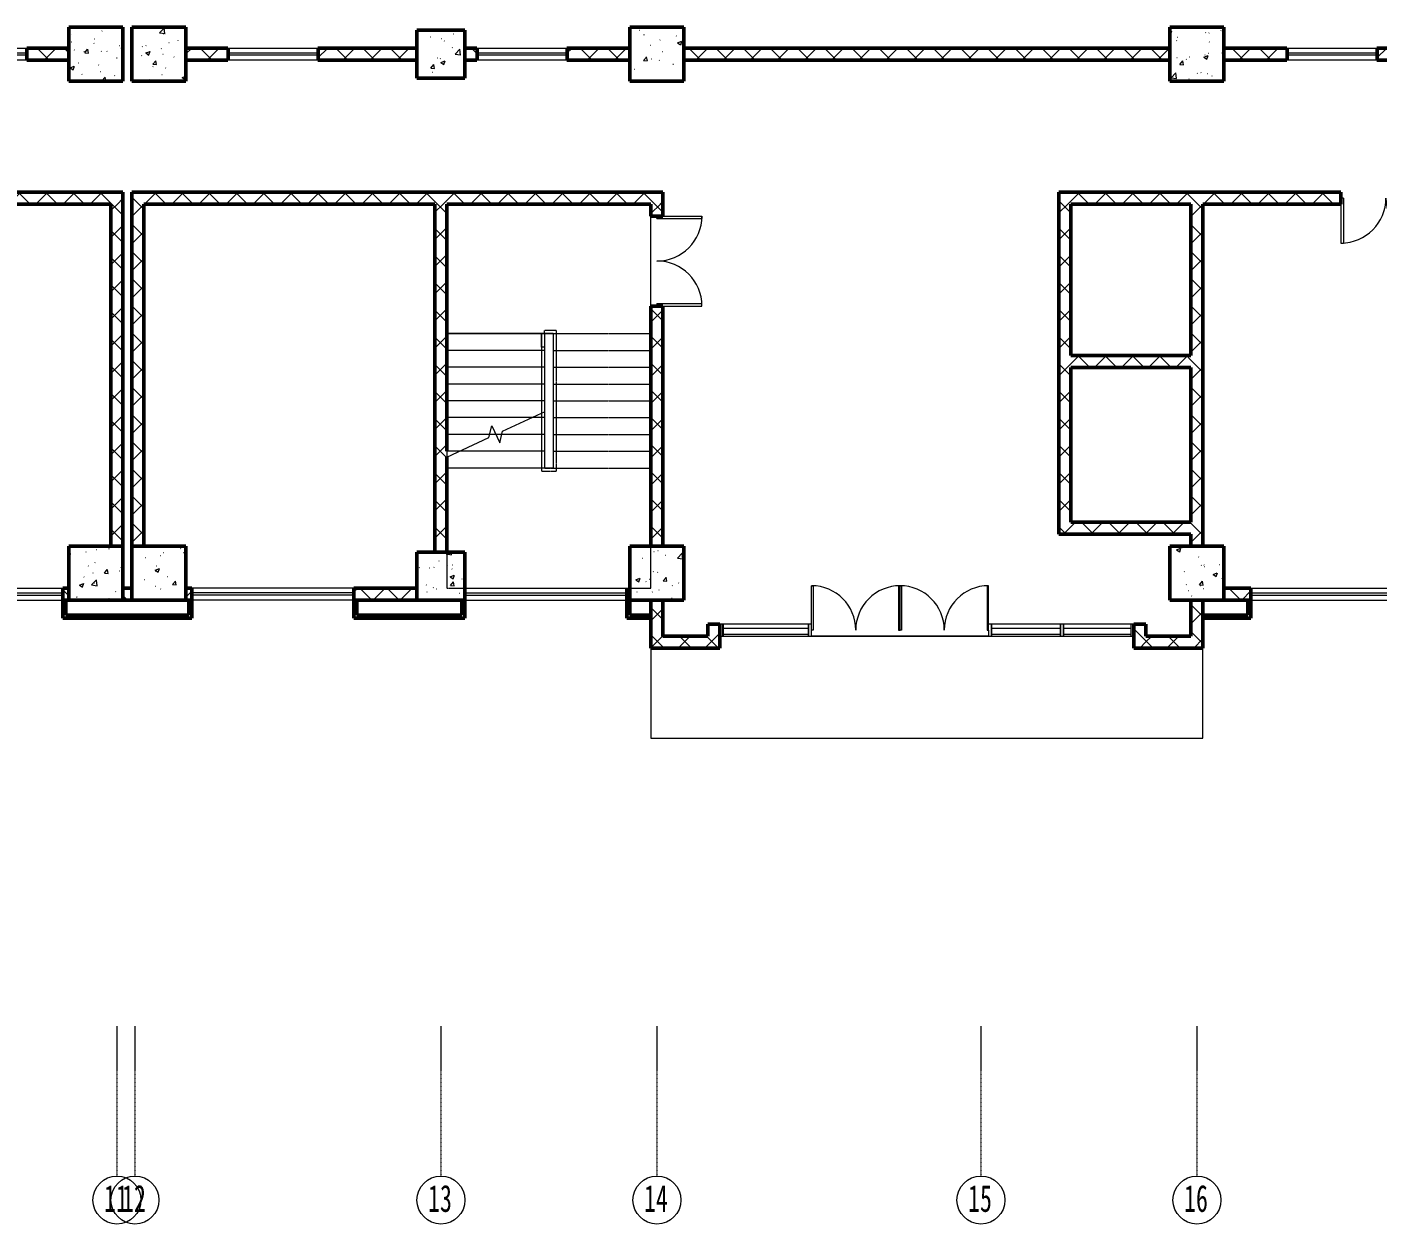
# Model space of a CAD drawing. Header units: millimetres. Extents: x -186019 to 257600, y -73860 to 134785.
# Drawn here: x -105319 to -82819, y 38485 to 58435 of the extents above; entities that cross this region are included whole.
import ezdxf

# ---------------------------------------------------------------- set-up
doc = ezdxf.new("R2010")
doc.units = ezdxf.units.MM
doc.linetypes.add('架空线', pattern=[3.97, 2.38, -1.59])
doc.linetypes.add('轴网线', pattern=[22.24, 12.7, -3.18, 3.18, -3.18])
for name, color, linetype, lineweight in [('A-DOOR', 31, 'Continuous', 13), ('A-FLOR', 192, 'Continuous', 13), ('A-FLOR-HRAL', 11, 'Continuous', 13), ('A-GLAZ', 151, 'Continuous', 13), ('A-GLAZ-CURT', 52, 'Continuous', 13), ('A-GLAZ-CWMG', 51, 'Continuous', 13), ('A-WALL', 113, 'Continuous', 13), ('A-WALL-PATT', 111, 'Continuous', 50), ('S-COLS', 52, 'Continuous', 13), ('S-GRID', 1, 'Continuous', 13), ('S-GRID-IDEN', 1, 'Continuous', 13), ('S-STRS', 31, 'Continuous', 13), ('S-STRS-MBND', 31, '架空线', 13)]:
    doc.layers.add(name, color=color, linetype=linetype, lineweight=lineweight)
doc.styles.add('宋体_1', font='', dxfattribs={"width": 0.65, "height": 450})
doc.styles.get('宋体_1').set_extended_font_data('SimSun')
pattern_1 = [(45, (0, 0), (-226.2742, 226.2742), []), (135, (0, 0), (-226.2742, -226.2742), [])]

# ---------------------------------------------------------------- blocks, each defined once
blk = doc.blocks.new('结构矩形柱 - 结构柱-900 x 900 mm-V39-1F')
at = {"layer": 'S-COLS'}
h = blk.add_hatch(dxfattribs=at)
h.set_pattern_fill('FP_41', color=256, style=0, pattern_type=2)
h.set_pattern_definition([(50, (85819, -49335.2), (728.7365, -63.756), [76.2, -838.2]), (355, (85819, -49335.2), (-140.9716, 764.2276), [60.96, -670.56]), (100.451, (85879.7, -49340.5), (587.77, 700.467), [64.76, -712.36]), (46.184, (85819, -49132), (1084.316, -168.171), [114.3, -1257.3]), (96.636, (85909.4, -49146), (949.61, 989.71), [97.14, -1068.54]), (351.184, (85819, -49132), (949.62, 989.701), [91.44, -1005.84]), (21, (85920.6, -49182.8), (606.458, -409.0606), [76.2, -838.2]), (326, (85920.6, -49182.8), (247.2083, 736.753), [60.96, -670.56]), (71.451, (85971.1, -49216.9), (853.6683, 327.6855), [64.76, -712.36]), (37.5, (85819, -49335.2), (12.3547, 338.2201), [6.706, -655.726, 6.706, -674.014, -673.1]), (37.5, (85819, -49335.2), (12.3547, 338.2201), [-1343.152, 6.706, -666.394]), (7.5, (85819, -49335.2), (267.2789, 400.7221), [6.706, -381.406, 6.706, -640.486, -256.54]), (7.5, (85819, -49335.2), (267.2789, 400.7221), [-1035.304, 6.706, -249.834]), (327.5, (85592.42, -49335.2), (542.3633, -22.91534), [6.706, -247.294, 6.706, -1837.334]), (327.5, (85592.42, -49335.2), (542.3633, -22.91534), [-260.706, -785.774, 6.706, -1044.854]), (317.5, (85490.82, -49335.2), (592.517, 101.707), [6.706, -323.494, 6.706, -519.582, -746.76]), (317.5, (85490.82, -49335.2), (592.517, 101.707), [-856.488, 6.706, -740.054])])
h.paths.add_polyline_path([(-100, -450), (450, -450), (450, 450), (-450, 450), (-450, -450)], flags=0)
at = {"layer": 'S-COLS', "lineweight": 50}
for p, q in [((450, 450), (-450, 450)), ((-450, 450), (-450, -450)), ((450, -450), (450, 450)), ((-450, -450), (450, -450))]:
    blk.add_line(p, q, dxfattribs=at)
blk = doc.blocks.new('结构矩形柱 - 结构柱-900 x 900 mm-V40-1F')
at = {"layer": 'S-COLS'}
h = blk.add_hatch(dxfattribs=at)
h.set_pattern_fill('FP_42', color=256, style=0, pattern_type=2)
h.set_pattern_definition([(50, (85819, -57985.2), (728.7365, -63.7558), [76.2, -838.2]), (355, (85819, -57985.2), (-140.9716, 764.2276), [60.96, -670.56]), (100.451, (85879.7, -57990.5), (587.77, 700.4668), [64.76, -712.36]), (46.184, (85819, -57782), (1084.316, -168.171), [114.3, -1257.3]), (96.636, (85909.4, -57796), (949.61, 989.71), [97.14, -1068.54]), (351.184, (85819, -57782), (949.62, 989.701), [91.44, -1005.84]), (21, (85920.6, -57832.8), (606.458, -409.0606), [76.2, -838.2]), (326, (85920.6, -57832.8), (247.2083, 736.753), [60.96, -670.56]), (71.451, (85971.1, -57866.9), (853.6683, 327.6855), [64.76, -712.36]), (37.5, (85819, -57985.2), (12.3547, 338.2201), [6.706, -655.726, 6.706, -674.014, -673.1]), (37.5, (85819, -57985.2), (12.3547, 338.2201), [-1343.152, 6.706, -666.394]), (7.5, (85819, -57985.2), (267.2789, 400.7221), [6.706, -381.406, 6.706, -640.486, -256.54]), (7.5, (85819, -57985.2), (267.2789, 400.7221), [-1035.304, 6.706, -249.834]), (327.5, (85592.42, -57985.2), (542.3633, -22.91534), [6.706, -247.294, 6.706, -1837.334]), (327.5, (85592.42, -57985.2), (542.3633, -22.91534), [-260.706, -785.774, 6.706, -1044.854]), (317.5, (85490.82, -57985.2), (592.517, 101.707), [6.706, -323.494, 6.706, -519.582, -746.76]), (317.5, (85490.82, -57985.2), (592.517, 101.707), [-856.488, 6.706, -740.054])])
h.paths.add_polyline_path([(450, -450), (450, 450), (-450, 450), (-450, -450)], flags=0)
at = {"layer": 'S-COLS', "lineweight": 50}
for p, q in [((450, 450), (-450, 450)), ((-450, 450), (-450, -450)), ((450, -450), (450, 450)), ((-450, -450), (450, -450))]:
    blk.add_line(p, q, dxfattribs=at)
blk = doc.blocks.new('结构矩形柱 - 结构柱-900 x 900 mm-V47-1F')
at = {"layer": 'S-COLS'}
h = blk.add_hatch(dxfattribs=at)
h.set_pattern_fill('FP_49', color=256, style=0, pattern_type=2)
h.set_pattern_definition([(50, (94819, -49335.2), (728.7365, -63.7558), [76.2, -838.2]), (355, (94819, -49335.2), (-140.9716, 764.2276), [60.96, -670.56]), (100.451, (94879.7, -49340.5), (587.77, 700.4668), [64.76, -712.36]), (46.184, (94819, -49132), (1084.316, -168.171), [114.3, -1257.3]), (96.636, (94909.4, -49146), (949.61, 989.71), [97.14, -1068.54]), (351.184, (94819, -49132), (949.62, 989.701), [91.44, -1005.84]), (21, (94920.6, -49182.8), (606.458, -409.0606), [76.2, -838.2]), (326, (94920.6, -49182.8), (247.2083, 736.753), [60.96, -670.56]), (71.451, (94971.1, -49216.9), (853.6683, 327.6855), [64.76, -712.36]), (37.5, (94819, -49335.2), (12.3547, 338.2201), [6.706, -655.726, 6.706, -674.014, -673.1]), (37.5, (94819, -49335.2), (12.3547, 338.2201), [-1343.152, 6.706, -666.394]), (7.5, (94819, -49335.2), (267.2789, 400.7221), [6.706, -381.406, 6.706, -640.486, -256.54]), (7.5, (94819, -49335.2), (267.2789, 400.7221), [-1035.304, 6.706, -249.834]), (327.5, (94592.42, -49335.2), (542.3633, -22.91534), [6.706, -247.294, 6.706, -1837.334]), (327.5, (94592.42, -49335.2), (542.3633, -22.91534), [-260.706, -785.774, 6.706, -1044.854]), (317.5, (94490.82, -49335.2), (592.517, 101.7071), [6.706, -323.494, 6.706, -519.582, -746.76]), (317.5, (94490.82, -49335.2), (592.517, 101.7071), [-856.488, 6.706, -740.054])])
h.paths.add_polyline_path([(-100, -450), (450, -450), (450, 450), (-450, 450), (-450, -450)], flags=0)
at = {"layer": 'S-COLS', "lineweight": 50}
for p, q in [((450, 450), (-450, 450)), ((-450, 450), (-450, -450)), ((450, -450), (450, 450)), ((-450, -450), (450, -450))]:
    blk.add_line(p, q, dxfattribs=at)
blk = doc.blocks.new('结构矩形柱 - 结构柱-900 x 900 mm-V48-1F')
at = {"layer": 'S-COLS'}
h = blk.add_hatch(dxfattribs=at)
h.set_pattern_fill('FP_50', color=256, style=0, pattern_type=2)
h.set_pattern_definition([(50, (94819, -57985.2), (728.7365, -63.7558), [76.2, -838.2]), (355, (94819, -57985.2), (-140.9716, 764.2276), [60.96, -670.56]), (100.451, (94879.7, -57990.5), (587.77, 700.4668), [64.76, -712.36]), (46.184, (94819, -57782), (1084.316, -168.171), [114.3, -1257.3]), (96.636, (94909.4, -57796), (949.61, 989.71), [97.14, -1068.54]), (351.184, (94819, -57782), (949.62, 989.701), [91.44, -1005.84]), (21, (94920.6, -57832.8), (606.458, -409.0606), [76.2, -838.2]), (326, (94920.6, -57832.8), (247.2083, 736.753), [60.96, -670.56]), (71.451, (94971.1, -57866.9), (853.6683, 327.6855), [64.76, -712.36]), (37.5, (94819, -57985.2), (12.3547, 338.2201), [6.706, -655.726, 6.706, -674.014, -673.1]), (37.5, (94819, -57985.2), (12.3547, 338.2201), [-1343.152, 6.706, -666.394]), (7.5, (94819, -57985.2), (267.2789, 400.7221), [6.706, -381.406, 6.706, -640.486, -256.54]), (7.5, (94819, -57985.2), (267.2789, 400.7221), [-1035.304, 6.706, -249.834]), (327.5, (94592.42, -57985.2), (542.3633, -22.91534), [6.706, -247.294, 6.706, -1837.334]), (327.5, (94592.42, -57985.2), (542.3633, -22.91534), [-260.706, -785.774, 6.706, -1044.854]), (317.5, (94490.82, -57985.2), (592.517, 101.7071), [6.706, -323.494, 6.706, -519.582, -746.76]), (317.5, (94490.82, -57985.2), (592.517, 101.7071), [-856.488, 6.706, -740.054])])
h.paths.add_polyline_path([(-450, -450), (450, -450), (450, 450), (-450, 450)], flags=0)
at = {"layer": 'S-COLS', "lineweight": 50}
for p, q in [((450, 450), (-450, 450)), ((-450, 450), (-450, -450)), ((450, -450), (450, 450)), ((-450, -450), (450, -450))]:
    blk.add_line(p, q, dxfattribs=at)
blk = doc.blocks.new('结构矩形柱 - 结构柱-900 x 900 mm-V119-1F')
at = {"layer": 'S-COLS'}
h = blk.add_hatch(dxfattribs=at)
h.set_pattern_fill('FP_121', color=256, style=0, pattern_type=2)
h.set_pattern_definition([(50, (104169, -57985.2), (728.7365, -63.7558), [76.2, -838.2]), (355, (104169, -57985.2), (-140.9716, 764.2276), [60.96, -670.56]), (100.451, (104229.7, -57990.5), (587.77, 700.4668), [64.76, -712.36]), (46.184, (104169, -57782), (1084.316, -168.171), [114.3, -1257.3]), (96.636, (104259.4, -57796), (949.61, 989.71), [97.14, -1068.54]), (351.184, (104169, -57782), (949.621, 989.701), [91.44, -1005.84]), (21, (104270.6, -57832.8), (606.458, -409.0606), [76.2, -838.2]), (326, (104270.6, -57832.8), (247.2083, 736.753), [60.96, -670.56]), (71.451, (104321.1, -57866.9), (853.6683, 327.6855), [64.76, -712.36]), (37.5, (104169, -57985.2), (12.3547, 338.2201), [6.706, -655.726, 6.706, -674.014, -673.1]), (37.5, (104169, -57985.2), (12.3547, 338.2201), [-1343.152, 6.706, -666.394]), (7.5, (104169, -57985.2), (267.2789, 400.7221), [6.706, -381.406, 6.706, -640.486, -256.54]), (7.5, (104169, -57985.2), (267.2789, 400.7221), [-1035.304, 6.706, -249.834]), (327.5, (103942.42, -57985.2), (542.36333, -22.91534), [6.706, -247.294, 6.706, -1837.334]), (327.5, (103942.42, -57985.2), (542.36333, -22.91534), [-260.706, -785.774, 6.706, -1044.854]), (317.5, (103840.82, -57985.2), (592.517, 101.7071), [6.706, -323.494, 6.706, -1266.342]), (317.5, (103840.82, -57985.2), (592.517, 101.7071), [-336.906, -519.582, 6.706, -740.054])])
h.paths.add_polyline_path([(250, -450), (450, -450), (450, 450), (-450, 450), (-450, -450)], flags=0)
at = {"layer": 'S-COLS', "lineweight": 50}
for p, q in [((450, 450), (-450, 450)), ((-450, 450), (-450, -450)), ((450, -450), (450, 450)), ((-450, -450), (450, -450))]:
    blk.add_line(p, q, dxfattribs=at)
blk = doc.blocks.new('结构矩形柱 - 结构柱-900 x 900 mm-V120-1F')
at = {"layer": 'S-COLS'}
h = blk.add_hatch(dxfattribs=at)
h.set_pattern_fill('FP_122', color=256, style=0, pattern_type=2)
h.set_pattern_definition([(50, (104169, -49335.2), (728.7365, -63.7558), [76.2, -838.2]), (355, (104169, -49335.2), (-140.9716, 764.2276), [60.96, -670.56]), (100.451, (104229.7, -49340.5), (587.77, 700.4668), [64.76, -712.36]), (46.184, (104169, -49132), (1084.316, -168.171), [114.3, -1257.3]), (96.636, (104259.4, -49146), (949.61, 989.71), [97.14, -1068.54]), (351.184, (104169, -49132), (949.621, 989.701), [91.44, -1005.84]), (21, (104270.6, -49182.8), (606.458, -409.0606), [76.2, -838.2]), (326, (104270.6, -49182.8), (247.2083, 736.753), [60.96, -670.56]), (71.451, (104321.1, -49216.9), (853.6683, 327.6855), [64.76, -712.36]), (37.5, (104169, -49335.2), (12.3547, 338.2201), [6.706, -655.726, 6.706, -674.014, -673.1]), (37.5, (104169, -49335.2), (12.3547, 338.2201), [-1343.152, 6.706, -666.394]), (7.5, (104169, -49335.2), (267.2789, 400.7221), [6.706, -381.406, 6.706, -640.486, -256.54]), (7.5, (104169, -49335.2), (267.2789, 400.7221), [-1035.304, 6.706, -249.834]), (327.5, (103942.42, -49335.2), (542.3633, -22.91534), [6.706, -247.294, 6.706, -1837.334]), (327.5, (103942.42, -49335.2), (542.3633, -22.91534), [-260.706, -785.774, 6.706, -1044.854]), (317.5, (103840.82, -49335.2), (592.517, 101.7071), [6.706, -323.494, 6.706, -1266.342]), (317.5, (103840.82, -49335.2), (592.517, 101.7071), [-336.906, -519.582, 6.706, -740.054])])
h.paths.add_polyline_path([(450, -450), (450, 450), (-450, 450), (-450, -450)], flags=0)
at = {"layer": 'S-COLS', "lineweight": 50}
for p, q in [((450, 450), (-450, 450)), ((-450, 450), (-450, -450)), ((450, -450), (450, 450)), ((-450, -450), (450, -450))]:
    blk.add_line(p, q, dxfattribs=at)
blk = doc.blocks.new('结构矩形柱 - 结构柱-900 x 900 mm-V121-1F')
at = {"layer": 'S-COLS'}
h = blk.add_hatch(dxfattribs=at)
h.set_pattern_fill('FP_123', color=256, style=0, pattern_type=2)
h.set_pattern_definition([(50, (103119, -49335.2), (728.7365, -63.7558), [76.2, -838.2]), (355, (103119, -49335.2), (-140.9716, 764.2276), [60.96, -670.56]), (100.451, (103179.7, -49340.5), (587.77, 700.4668), [64.76, -712.36]), (46.184, (103119, -49132), (1084.316, -168.171), [114.3, -1257.3]), (96.636, (103209.4, -49146), (949.61, 989.71), [97.14, -1068.54]), (351.184, (103119, -49132), (949.621, 989.701), [91.44, -1005.84]), (21, (103220.6, -49182.8), (606.458, -409.0606), [76.2, -838.2]), (326, (103220.6, -49182.8), (247.2083, 736.753), [60.96, -670.56]), (71.451, (103271.1, -49216.9), (853.6683, 327.6855), [64.76, -712.36]), (37.5, (103119, -49335.2), (12.3547, 338.2201), [6.706, -655.726, 6.706, -674.014, -673.1]), (37.5, (103119, -49335.2), (12.3547, 338.2201), [-1343.152, 6.706, -666.394]), (7.5, (103119, -49335.2), (267.2789, 400.7221), [6.706, -381.406, 6.706, -640.486, -256.54]), (7.5, (103119, -49335.2), (267.2789, 400.7221), [-1035.304, 6.706, -249.834]), (327.5, (102892.42, -49335.2), (542.3633, -22.91534), [6.706, -247.294, 6.706, -1837.334]), (327.5, (102892.42, -49335.2), (542.3633, -22.91534), [-260.706, -785.774, 6.706, -1044.854]), (317.5, (102790.82, -49335.2), (592.517, 101.7071), [6.706, -323.494, 6.706, -1266.342]), (317.5, (102790.82, -49335.2), (592.517, 101.7071), [-336.906, -519.582, 6.706, -740.054])])
h.paths.add_polyline_path([(-450, -450), (450, -450), (450, 450), (-450, 450), (-450, -250)], flags=0)
at = {"layer": 'S-COLS', "lineweight": 50}
for p, q in [((450, 450), (-450, 450)), ((-450, 450), (-450, -450)), ((450, -450), (450, 450)), ((-450, -450), (450, -450))]:
    blk.add_line(p, q, dxfattribs=at)
blk = doc.blocks.new('结构矩形柱 - 结构柱-900 x 900 mm-V122-1F')
at = {"layer": 'S-COLS'}
h = blk.add_hatch(dxfattribs=at)
h.set_pattern_fill('FP_124', color=256, style=0, pattern_type=2)
h.set_pattern_definition([(50, (103119, -57985.2), (728.7365, -63.7558), [76.2, -838.2]), (355, (103119, -57985.2), (-140.9716, 764.2276), [60.96, -670.56]), (100.451, (103179.7, -57990.5), (587.77, 700.4668), [64.76, -712.36]), (46.184, (103119, -57782), (1084.316, -168.171), [114.3, -1257.3]), (96.636, (103209.4, -57796), (949.61, 989.71), [97.14, -1068.54]), (351.184, (103119, -57782), (949.621, 989.701), [91.44, -1005.84]), (21, (103220.6, -57832.8), (606.458, -409.0606), [76.2, -838.2]), (326, (103220.6, -57832.8), (247.2083, 736.753), [60.96, -670.56]), (71.451, (103271.1, -57866.9), (853.6683, 327.6855), [64.76, -712.36]), (37.5, (103119, -57985.2), (12.3547, 338.2201), [6.706, -655.726, 6.706, -674.014, -673.1]), (37.5, (103119, -57985.2), (12.3547, 338.2201), [-1343.152, 6.706, -666.394]), (7.5, (103119, -57985.2), (267.2789, 400.7221), [6.706, -381.406, 6.706, -640.486, -256.54]), (7.5, (103119, -57985.2), (267.2789, 400.7221), [-1035.304, 6.706, -249.834]), (327.5, (102892.42, -57985.2), (542.36333, -22.91534), [6.706, -247.294, 6.706, -1837.334]), (327.5, (102892.42, -57985.2), (542.36333, -22.91534), [-260.706, -785.774, 6.706, -1044.854]), (317.5, (102790.82, -57985.2), (592.517, 101.7071), [6.706, -323.494, 6.706, -1266.342]), (317.5, (102790.82, -57985.2), (592.517, 101.7071), [-336.906, -519.582, 6.706, -740.054])])
h.paths.add_polyline_path([(450, -450), (450, 450), (-450, 450), (-450, -450), (-178, -450)], flags=0)
at = {"layer": 'S-COLS', "lineweight": 50}
for p, q in [((450, 450), (-450, 450)), ((-450, 450), (-450, -450)), ((450, -450), (450, 450)), ((-450, -450), (450, -450))]:
    blk.add_line(p, q, dxfattribs=at)
blk = doc.blocks.new('结构矩形柱 - 结构柱-800 x 800 mm-V143-1F')
at = {"layer": 'S-COLS'}
h = blk.add_hatch(dxfattribs=at)
h.set_pattern_fill('FP_145', color=256, style=0, pattern_type=2)
h.set_pattern_definition([(50, (98419, -57985.2), (728.7365, -63.7558), [76.2, -838.2]), (355, (98419, -57985.2), (-140.9716, 764.2276), [60.96, -670.56]), (100.451, (98479.7, -57990.5), (587.77, 700.4668), [64.76, -712.36]), (46.184, (98419, -57782), (1084.316, -168.171), [114.3, -1257.3]), (96.636, (98509.4, -57796), (949.61, 989.71), [97.14, -1068.54]), (351.184, (98419, -57782), (949.621, 989.701), [91.44, -1005.84]), (21, (98520.6, -57832.8), (606.458, -409.0606), [76.2, -838.2]), (326, (98520.6, -57832.8), (247.2083, 736.753), [60.96, -670.56]), (71.451, (98571.1, -57866.9), (853.6683, 327.6855), [64.76, -712.36]), (37.5, (98419, -57985.2), (12.3547, 338.2201), [6.706, -655.726, 6.706, -674.014, -673.1]), (37.5, (98419, -57985.2), (12.3547, 338.2201), [-1343.152, 6.706, -666.394]), (7.5, (98419, -57985.2), (267.2789, 400.7221), [6.706, -381.406, 6.706, -640.486, -256.54]), (7.5, (98419, -57985.2), (267.2789, 400.7221), [-1035.304, 6.706, -249.834]), (327.5, (98192.42, -57985.2), (542.3633, -22.91534), [6.706, -247.294, 6.706, -1837.334]), (327.5, (98192.42, -57985.2), (542.3633, -22.91534), [-260.706, -785.774, 6.706, -1044.854]), (317.5, (98090.82, -57985.2), (592.517, 101.7071), [6.706, -323.494, 6.706, -519.582, -746.76]), (317.5, (98090.82, -57985.2), (592.517, 101.7071), [-856.488, 6.706, -740.054])])
h.paths.add_polyline_path([(-100, -400), (400, -400), (400, 400), (-400, 400), (-400, -400)], flags=0)
at = {"layer": 'S-COLS', "lineweight": 50}
for p, q in [((400, 400), (-400, 400)), ((-400, 400), (-400, -400)), ((400, -400), (400, 400)), ((-400, -400), (400, -400))]:
    blk.add_line(p, q, dxfattribs=at)
blk = doc.blocks.new('结构矩形柱 - 结构柱-800 x 800 mm-V144-1F')
at = {"layer": 'S-COLS'}
h = blk.add_hatch(dxfattribs=at)
h.set_pattern_fill('FP_146', color=256, style=0, pattern_type=2)
h.set_pattern_definition([(50, (98419, -49285.2), (728.7365, -63.7558), [76.2, -838.2]), (355, (98419, -49285.2), (-140.9716, 764.2276), [60.96, -670.56]), (100.451, (98479.7, -49290.5), (587.77, 700.4668), [64.76, -712.36]), (46.184, (98419, -49082), (1084.316, -168.171), [114.3, -1257.3]), (96.636, (98509.4, -49096), (949.61, 989.71), [97.14, -1068.54]), (351.184, (98419, -49082), (949.62, 989.701), [91.44, -1005.84]), (21, (98520.6, -49132.8), (606.458, -409.0606), [76.2, -838.2]), (326, (98520.6, -49132.8), (247.2083, 736.753), [60.96, -670.56]), (71.451, (98571.1, -49166.9), (853.6683, 327.6855), [64.76, -712.36]), (37.5, (98419, -49285.2), (12.3547, 338.2201), [6.706, -655.726, 6.706, -674.014, -673.1]), (37.5, (98419, -49285.2), (12.3547, 338.2201), [-1343.152, 6.706, -666.394]), (7.5, (98419, -49285.2), (267.2789, 400.7221), [6.706, -381.406, 6.706, -640.486, -256.54]), (7.5, (98419, -49285.2), (267.2789, 400.7221), [-1035.304, 6.706, -249.834]), (327.5, (98192.42, -49285.2), (542.3633, -22.91534), [6.706, -247.294, 6.706, -1837.334]), (327.5, (98192.42, -49285.2), (542.3633, -22.91534), [-260.706, -785.774, 6.706, -1044.854]), (317.5, (98090.82, -49285.2), (592.517, 101.7071), [6.706, -323.494, 6.706, -519.582, -746.76]), (317.5, (98090.82, -49285.2), (592.517, 101.7071), [-856.488, 6.706, -740.054])])
h.paths.add_polyline_path([(400, -400), (400, 400), (-400, 400), (-400, -400)], flags=0)
at = {"layer": 'S-COLS', "lineweight": 50}
for p, q in [((400, 400), (-400, 400)), ((-400, 400), (-400, -400)), ((400, -200), (400, 400)), ((-400, -400), (400, -400))]:
    blk.add_line(p, q, dxfattribs=at)
blk = doc.blocks.new('双面嵌板木门 1 - M1521-2337372-1F')
at = {"layer": 'A-DOOR'}
for p, q in [((-750, 750), (-710, 750)), ((-750, 100), (-750, 750)), ((-710, 0), (-710, 750)), ((750, 750), (710, 750)), ((710, 0), (710, 750)), ((750, 100), (750, 750)), ((-710, 0), (-750, 0)), ((710, 0), (750, 0))]:
    blk.add_line(p, q, dxfattribs=at)
at = {"layer": 'A-DOOR', "lineweight": 50}
for p, q in [((-750, 100), (-750, 0)), ((750, 100), (750, 0))]:
    blk.add_line(p, q, dxfattribs=at)
at = {"layer": 'A-DOOR'}
for centre, start, end in [((-750, 0), 360, 90), ((750, 0), 90, 180)]:
    blk.add_arc(centre, 750, start, end, dxfattribs=at)
blk = doc.blocks.new('组合窗 - 三层三列_平开_固定_ - C2736-2356831-1F')
at = {"layer": 'A-GLAZ'}
for p, q in [((-1350, 100), (1350, 100)), ((-1350, 20), (1350, 20)), ((-1350, -20), (1350, -20)), ((-1350, -100), (1350, -100))]:
    blk.add_line(p, q, dxfattribs=at)
at = {"layer": 'A-GLAZ', "lineweight": 50}
for p, q in [((-1350, 100), (-1350, -100)), ((1350, -100), (1350, 100))]:
    blk.add_line(p, q, dxfattribs=at)
blk = doc.blocks.new('系统嵌板 - 玻璃-2384795-1F')
at = {"layer": 'A-GLAZ-CURT'}
h = blk.add_hatch(dxfattribs=at)
h.set_pattern_fill('FP_152', color=256, style=0, pattern_type=2)
h.set_pattern_definition([(0, (93006.39, -48385.2), (0, 100), [])])
h.paths.add_polyline_path([(712.5, -100), (712.5, 100), (-712.5, 100), (-712.5, -100)], flags=0)
at = {"layer": 'A-GLAZ-CURT', "lineweight": 18}
for p, q in [((712.5, 100), (-712.5, 100)), ((-712.5, 100), (-712.5, -100)), ((712.5, -100), (712.5, 100)), ((-712.5, -100), (712.5, -100))]:
    blk.add_line(p, q, dxfattribs=at)
blk = doc.blocks.new('门嵌板_双开门3 - 门嵌板_双开门 3-2384796-1F')
at = {"layer": 'A-DOOR'}
for p, q in [((-737.5, 0), (-737.5, -737.5)), ((-712.5, 0), (-737.5, 0)), ((-712.5, -737.5), (-712.5, 0)), ((712.5, -737.5), (712.5, 0)), ((712.5, 0), (737.5, 0)), ((737.5, 0), (737.5, -737.5)), ((-737.5, -737.5), (-712.5, -737.5)), ((737.5, -737.5), (712.5, -737.5))]:
    blk.add_line(p, q, dxfattribs=at)
for centre, start, end in [((-737.5, 0), 270, 0), ((737.5, 0), 180, 270)]:
    blk.add_arc(centre, 737.5, start, end, dxfattribs=at)
blk = doc.blocks.new('系统嵌板 - 玻璃-2384799-1F')
at = {"layer": 'A-GLAZ-CURT'}
h = blk.add_hatch(dxfattribs=at)
h.set_pattern_fill('FP_153', color=256, style=0, pattern_type=2)
h.set_pattern_definition([(0, (88668.89, -48385.2), (0, 100), [])])
h.paths.add_polyline_path([(-575, -100), (575, -100), (575, 100), (-575, 100), (-575, 90)], flags=0)
at = {"layer": 'A-GLAZ-CURT', "lineweight": 18}
for p, q in [((575, 100), (-575, 100)), ((-575, 100), (-575, -100)), ((575, -100), (575, 100)), ((-575, -100), (575, -100))]:
    blk.add_line(p, q, dxfattribs=at)
blk = doc.blocks.new('系统嵌板 - 玻璃-2384792-1F')
at = {"layer": 'A-GLAZ-CURT'}
h = blk.add_hatch(dxfattribs=at)
h.set_pattern_fill('FP_154', color=256, style=0, pattern_type=2)
h.set_pattern_definition([(0, (87481.39, -48385.2), (0, 100), [])])
h.paths.add_polyline_path([(-562.5, -100), (562.5, -100), (562.5, 100), (-562.5, 100)], flags=0)
at = {"layer": 'A-GLAZ-CURT', "lineweight": 18}
for p, q in [((562.5, 100), (-562.5, 100)), ((-562.5, 100), (-562.5, -100)), ((562.5, -100), (562.5, 100)), ((-562.5, -100), (562.5, -100))]:
    blk.add_line(p, q, dxfattribs=at)
blk = doc.blocks.new('矩形竖梃 - 矩形竖梃-2381616-1F')
at = {"layer": 'A-GLAZ-CWMG'}
for p, q in [((-50, 100), (0, 100)), ((-50, -100), (-50, 100)), ((0, 100), (0, -100)), ((0, -100), (-50, -100))]:
    blk.add_line(p, q, dxfattribs=at)
blk = doc.blocks.new('矩形竖梃 - 矩形竖梃-2381617-1F')
at = {"layer": 'A-GLAZ-CWMG'}
for p, q in [((0, 100), (-50, 100)), ((-50, 100), (-50, -100)), ((0, -100), (0, 100)), ((-50, -100), (0, -100))]:
    blk.add_line(p, q, dxfattribs=at)
blk = doc.blocks.new('门嵌板_双开门3 - 门嵌板_双开门 3-2384800-1F')
at = {"layer": 'A-DOOR'}
for p, q in [((-738, 0), (-738, 738)), ((-738, 738), (-713, 738)), ((-713, 738), (-713, 0)), ((738, 738), (713, 738)), ((713, 738), (713, 0)), ((738, 0), (738, 738)), ((-713, 0), (-738, 0)), ((713, 0), (738, 0))]:
    blk.add_line(p, q, dxfattribs=at)
for centre, start, end in [((-738, 0), 360, 90), ((738, 0), 90, 180)]:
    blk.add_arc(centre, 738, start, end, dxfattribs=at)
blk = doc.blocks.new('固定窗 - C1515-2372845-1F')
at = {"layer": 'A-GLAZ', "lineweight": 50}
for p, q in [((-788.1, -100), (-788.1, 100)), ((711.9, 100), (711.9, -100))]:
    blk.add_line(p, q, dxfattribs=at)
at = {"layer": 'A-GLAZ'}
for p, q in [((-788.1, 100), (711.9, 100)), ((-788.1, 20), (711.9, 20)), ((711.9, -20), (-788.1, -20)), ((711.9, -100), (-788.1, -100))]:
    blk.add_line(p, q, dxfattribs=at)
blk = doc.blocks.new('矩形竖梃 - 矩形竖梃-2384790-1F')
at = {"layer": 'A-GLAZ-CWMG'}
for p, q in [((-25, 100), (25, 100)), ((-25, -100), (-25, 100)), ((25, 100), (25, -100)), ((25, -100), (-25, -100))]:
    blk.add_line(p, q, dxfattribs=at)
blk = doc.blocks.new('矩形竖梃 - 矩形竖梃-V156-1F')
at = {"layer": 'A-GLAZ-CWMG'}
for p, q in [((-25, 100), (25, 100)), ((-25, -100), (-25, 100)), ((25, 100), (25, 0)), ((25, -100), (-25, -100))]:
    blk.add_line(p, q, dxfattribs=at)
blk = doc.blocks.new('矩形竖梃 - 矩形竖梃-V157-1F')
at = {"layer": 'A-GLAZ-CWMG'}
for p, q in [((-25, 100), (25, 100)), ((-25, 0), (-25, 100)), ((25, 100), (25, -100)), ((25, -100), (-25, -100))]:
    blk.add_line(p, q, dxfattribs=at)
blk = doc.blocks.new('顶部扶栏类型 - 顶部扶栏_内部_-2401274-1F')
at = {"layer": 'A-FLOR-HRAL'}
for p, q in [((-96744, 53325), (-96694, 53325)), ((-96744, 53101), (-96744, 53325)), ((-96694, 53325), (-96694, 53101)), ((-96694, 53101), (-96744, 53101))]:
    blk.add_line(p, q, dxfattribs=at)
blk = doc.blocks.new('顶部扶栏类型 - 顶部扶栏_内部_-V163-1F')
at = {"layer": 'A-FLOR-HRAL'}
for p, q in [((-96694, 53325), (-96744, 53325)), ((-96744, 53325), (-96744, 52001)), ((-96694, 53325), (-96694, 52024)), ((-96744, 52001), (-96694, 52024))]:
    blk.add_line(p, q, dxfattribs=at)
at = {"layer": 'A-FLOR-HRAL', "linetype": '架空线'}
for p, q in [((-96694, 53325), (-96694, 53375)), ((-96494, 53375), (-96694, 53375)), ((-96544, 53325), (-96694, 53325)), ((-96544, 53250), (-96544, 53325)), ((-96494, 53250), (-96494, 53375)), ((-96544, 51160), (-96544, 53250)), ((-96494, 51160), (-96494, 53250)), ((-96744, 52001), (-96744, 51160)), ((-96694, 52024), (-96694, 51160)), ((-96744, 51160), (-96744, 51035)), ((-96694, 51160), (-96694, 51085)), ((-96694, 51085), (-96619, 51085)), ((-96619, 51085), (-96544, 51085)), ((-96544, 51085), (-96544, 51160)), ((-96494, 51035), (-96494, 51160)), ((-96744, 51035), (-96619, 51035)), ((-96619, 51035), (-96494, 51035))]:
    blk.add_line(p, q, dxfattribs=at)
blk = doc.blocks.new('轴网 - 宽度系数 0_65-155799-1F')
at = {"layer": 'S-GRID-IDEN'}
blk.add_circle((0, 0), 4, dxfattribs=at)

msp = doc.modelspace()

# ---------------------------------------------------------------- hatches: boundary and pattern name
at = {"layer": 'A-WALL-PATT', "lineweight": 13}
h = msp.add_hatch(dxfattribs=at)
h.set_pattern_fill('FP_137', color=256, style=0, pattern_type=2)
h.set_pattern_definition(pattern_1)
h.paths.add_polyline_path([(-105319, 57885), (-104619, 57885), (-104619, 58085), (-105319, 58085)], flags=0)
h.paths.add_polyline_path([(-111319, 57885), (-111319, 58085), (-112369, 58085), (-112369, 57885)], flags=0)
h.paths.add_polyline_path([(-106819, 57885), (-106819, 58085), (-109819, 58085), (-109819, 57885), (-107419, 57885)], flags=0)
h = msp.add_hatch(dxfattribs=at)
h.set_pattern_fill('FP_137', color=256, style=0, pattern_type=2)
h.set_pattern_definition(pattern_1)
h.paths.add_polyline_path([(-98819, 57885), (-98819, 58085), (-100469, 58085), (-100469, 57885), (-99517, 57885)], flags=0)
h.paths.add_polyline_path([(-101969, 57885), (-101969, 58085), (-102669, 58085), (-102669, 57885)], flags=0)
h = msp.add_hatch(dxfattribs=at)
h.set_pattern_fill('FP_137', color=256, style=0, pattern_type=2)
h.set_pattern_definition(pattern_1)
h.paths.add_polyline_path([(-97819, 57885), (-97819, 58085), (-98019, 58085), (-98019, 57885)], flags=0)
h.paths.add_polyline_path([(-96319, 57885), (-95269, 57885), (-95269, 58085), (-96319, 58085)], flags=0)
h = msp.add_hatch(dxfattribs=at)
h.set_pattern_fill('FP_137', color=256, style=0, pattern_type=2)
h.set_pattern_definition(pattern_1)
h.paths.add_polyline_path([(-86269, 57885), (-86269, 58085), (-94369, 58085), (-94369, 57885), (-86927, 57885)], flags=0)
h = msp.add_hatch(dxfattribs=at)
h.set_pattern_fill('FP_137', color=256, style=0, pattern_type=2)
h.set_pattern_definition(pattern_1)
h.paths.add_polyline_path([(-82819, 57885), (-79819, 57885), (-79819, 58085), (-82819, 58085)], flags=0)
h.paths.add_polyline_path([(-77269, 57885), (-77269, 58085), (-78319, 58085), (-78319, 57885)], flags=0)
h.paths.add_polyline_path([(-84319, 57885), (-84319, 58085), (-85369, 58085), (-85369, 57885)], flags=0)
h = msp.add_hatch(dxfattribs=at)
h.set_pattern_fill('FP_137', color=256, style=0, pattern_type=2)
h.set_pattern_definition(pattern_1)
h.paths.add_polyline_path([(-104619, 55485), (-103719, 55485), (-103719, 55685), (-107419, 55685), (-107419, 55485), (-106471, 55485)], flags=0)
h.paths.add_polyline_path([(-108919, 55485), (-108919, 55685), (-125719, 55685), (-125719, 55485), (-116243, 55485)], flags=0)
h.paths.add_polyline_path([(-130972, 55485), (-127219, 55485), (-127219, 55685), (-137719, 55685), (-137719, 55485), (-131919, 55485)], flags=0)
h.paths.add_polyline_path([(-138719, 55485), (-138719, 55685), (-140919, 55685), (-140919, 55485), (-139719, 55485)], flags=0)
h.paths.add_polyline_path([(-148719, 55485), (-141919, 55485), (-141919, 55685), (-148719, 55685)], flags=0)
h = msp.add_hatch(dxfattribs=at)
h.set_pattern_fill('FP_137', color=256, style=0, pattern_type=2)
h.set_pattern_definition(pattern_1)
h.paths.add_polyline_path([(-103369, 49785), (-103369, 55685), (-103569, 55685), (-103569, 49785)], flags=0)
h = msp.add_hatch(dxfattribs=at)
h.set_pattern_fill('FP_137', color=256, style=0, pattern_type=2)
h.set_pattern_definition(pattern_1)
h.paths.add_polyline_path([(-103369, 55485), (-94719, 55485), (-94719, 55685), (-103369, 55685)], flags=0)
h = msp.add_hatch(dxfattribs=at)
h.set_pattern_fill('FP_137', color=256, style=0, pattern_type=2)
h.set_pattern_definition(pattern_1)
h.paths.add_polyline_path([(-86927, 55485), (-83419, 55485), (-83419, 55685), (-88119, 55685), (-88119, 55485), (-87919, 55485)], flags=0)
h.paths.add_polyline_path([(-67219, 55485), (-67219, 55685), (-81919, 55685), (-81919, 55485), (-67384, 55485)], flags=0)
h.paths.add_polyline_path([(-65719, 55485), (-63419, 55485), (-63419, 55685), (-65719, 55685), (-65719, 55585)], flags=0)
h = msp.add_hatch(dxfattribs=at)
h.set_pattern_fill('FP_137', color=256, style=0, pattern_type=2)
h.set_pattern_definition(pattern_1)
h.paths.add_polyline_path([(-103719, 49785), (-103719, 55485), (-103919, 55485), (-103919, 49785)], flags=0)
h = msp.add_hatch(dxfattribs=at)
h.set_pattern_fill('FP_137', color=256, style=0, pattern_type=2)
h.set_pattern_definition(pattern_1)
h.paths.add_polyline_path([(-98319, 49685), (-98319, 55485), (-98519, 55485), (-98519, 49685)], flags=0)
h = msp.add_hatch(dxfattribs=at)
h.set_pattern_fill('FP_137', color=256, style=0, pattern_type=2)
h.set_pattern_definition(pattern_1)
h.paths.add_polyline_path([(-94819, 49785), (-94719, 49785), (-94719, 53785), (-94919, 53785), (-94919, 49785)], flags=0)
h.paths.add_polyline_path([(-94719, 55285), (-94719, 55485), (-94919, 55485), (-94919, 55285), (-94819, 55285)], flags=0)
h = msp.add_hatch(dxfattribs=at)
h.set_pattern_fill('FP_137', color=256, style=0, pattern_type=2)
h.set_pattern_definition(pattern_1)
h.paths.add_polyline_path([(-88119, 50185), (-87919, 50185), (-87919, 55485), (-88119, 55485), (-88119, 52331)], flags=0)
h = msp.add_hatch(dxfattribs=at)
h.set_pattern_fill('FP_137', color=256, style=0, pattern_type=2)
h.set_pattern_definition(pattern_1)
h.paths.add_polyline_path([(-85719, 49785), (-85719, 55485), (-85919, 55485), (-85919, 49785)], flags=0)
h = msp.add_hatch(dxfattribs=at)
h.set_pattern_fill('FP_137', color=256, style=0, pattern_type=2)
h.set_pattern_definition(pattern_1)
h.paths.add_polyline_path([(-86927, 52760), (-85919, 52760), (-85919, 52960), (-87919, 52960), (-87919, 52760)], flags=0)
h = msp.add_hatch(dxfattribs=at)
h.set_pattern_fill('FP_137', color=256, style=0, pattern_type=2)
h.set_pattern_definition(pattern_1)
h.paths.add_polyline_path([(-85919, 49985), (-85919, 50185), (-88119, 50185), (-88119, 49985), (-86155, 49985)], flags=0)
h = msp.add_hatch(dxfattribs=at)
h.set_pattern_fill('FP_137', color=256, style=0, pattern_type=2)
h.set_pattern_definition(pattern_1)
h.paths.add_polyline_path([(-104669, 48885), (-104619, 48885), (-104619, 49085), (-104719, 49085), (-104719, 48885)], flags=0)
h.paths.add_polyline_path([(-112369, 48885), (-111919, 48885), (-111919, 49085), (-112369, 49085)], flags=0)
h.paths.add_polyline_path([(-109219, 48885), (-107419, 48885), (-107419, 49085), (-109219, 49085)], flags=0)
h = msp.add_hatch(dxfattribs=at)
h.set_pattern_fill('FP_137', color=256, style=0, pattern_type=2)
h.set_pattern_definition(pattern_1)
h.paths.add_polyline_path([(-103569, 48885), (-103569, 49085), (-103719, 49085), (-103719, 48885)], flags=0)
h = msp.add_hatch(dxfattribs=at)
h.set_pattern_fill('FP_137', color=256, style=0, pattern_type=2)
h.set_pattern_definition(pattern_1)
h.paths.add_polyline_path([(-99819, 48885), (-98819, 48885), (-98819, 49085), (-99869, 49085), (-99869, 48885)], flags=0)
h.paths.add_polyline_path([(-102669, 48885), (-102569, 48885), (-102569, 49085), (-102669, 49085)], flags=0)
h = msp.add_hatch(dxfattribs=at)
h.set_pattern_fill('FP_137', color=256, style=0, pattern_type=2)
h.set_pattern_definition(pattern_1)
h.paths.add_polyline_path([(-80419, 48885), (-80419, 49085), (-82219, 49085), (-82219, 48885), (-80469, 48885)], flags=0)
h.paths.add_polyline_path([(-85369, 48885), (-84919, 48885), (-84919, 49085), (-85369, 49085)], flags=0)
h.paths.add_polyline_path([(-77669, 48885), (-77269, 48885), (-77269, 49085), (-77719, 49085), (-77719, 48885)], flags=0)
h = msp.add_hatch(dxfattribs=at)
h.set_pattern_fill('FP_137', color=256, style=0, pattern_type=2)
h.set_pattern_definition(pattern_1)
h.paths.add_polyline_path([(-94719, 48085), (-94719, 48885), (-94919, 48885), (-94919, 48085)], flags=0)
h = msp.add_hatch(dxfattribs=at)
h.set_pattern_fill('FP_137', color=256, style=0, pattern_type=2)
h.set_pattern_definition(pattern_1)
h.paths.add_polyline_path([(-85919, 48085), (-85719, 48085), (-85719, 48885), (-85919, 48885), (-85919, 48285)], flags=0)
h = msp.add_hatch(dxfattribs=at)
h.set_pattern_fill('FP_137', color=256, style=0, pattern_type=2)
h.set_pattern_definition(pattern_1)
h.paths.add_polyline_path([(-93769, 48085), (-93769, 48485), (-93969, 48485), (-93969, 48085)], flags=0)
h = msp.add_hatch(dxfattribs=at)
h.set_pattern_fill('FP_137', color=256, style=0, pattern_type=2)
h.set_pattern_definition(pattern_1)
h.paths.add_polyline_path([(-86669, 48085), (-86669, 48485), (-86869, 48485), (-86869, 48085)], flags=0)
h = msp.add_hatch(dxfattribs=at)
h.set_pattern_fill('FP_137', color=256, style=0, pattern_type=2)
h.set_pattern_definition(pattern_1)
h.paths.add_polyline_path([(-94719, 48085), (-93969, 48085), (-93969, 48285), (-94719, 48285)], flags=0)
h = msp.add_hatch(dxfattribs=at)
h.set_pattern_fill('FP_137', color=256, style=0, pattern_type=2)
h.set_pattern_definition(pattern_1)
h.paths.add_polyline_path([(-85919, 48085), (-85919, 48285), (-86669, 48285), (-86669, 48085)], flags=0)

# ---------------------------------------------------------------- linework, layer by layer
at = {"layer": 'A-FLOR'}
for p, q in [((-95319, 49085), (-95269, 49085)), ((-89294, 48285), (-92244, 48285)), ((-92244, 48285), (-89294, 48285)), ((-94919, 48085), (-94919, 46585)), ((-85719, 46585), (-85719, 48085)), ((-94919, 46585), (-85719, 46585))]:
    msp.add_line(p, q, dxfattribs=at)
at = {"layer": 'A-WALL', "lineweight": 50}
for p, q in [((-104619, 58085), (-105319, 58085)), ((-101969, 58085), (-102669, 58085)), ((-98819, 58085), (-100469, 58085)), ((-97819, 58085), (-98019, 58085)), ((-95269, 58085), (-96319, 58085)), ((-86269, 58085), (-94369, 58085)), ((-84319, 58085), (-85369, 58085)), ((-79819, 58085), (-82819, 58085)), ((-105319, 57885), (-104619, 57885)), ((-102669, 57885), (-101969, 57885)), ((-100469, 57885), (-98819, 57885)), ((-98019, 57885), (-97819, 57885)), ((-96319, 57885), (-95269, 57885)), ((-94369, 57885), (-86269, 57885)), ((-85369, 57885), (-84319, 57885)), ((-82819, 57885), (-79819, 57885)), ((-103719, 55685), (-107419, 55685)), ((-103719, 49785), (-103719, 55685)), ((-103569, 55685), (-103569, 49785)), ((-94719, 55685), (-103569, 55685)), ((-94719, 55285), (-94719, 55685)), ((-83419, 55685), (-88119, 55685)), ((-88119, 55685), (-88119, 49985)), ((-83419, 55585), (-83419, 55685)), ((-107419, 55485), (-103919, 55485)), ((-103919, 55485), (-103919, 49785)), ((-103369, 49785), (-103369, 55485)), ((-103369, 55485), (-98519, 55485)), ((-98519, 55485), (-98519, 49685)), ((-98319, 55485), (-94919, 55485)), ((-98319, 51365), (-98319, 55485)), ((-94919, 55485), (-94919, 55285)), ((-87919, 55485), (-85919, 55485)), ((-87919, 52960), (-87919, 55485)), ((-85919, 55485), (-85919, 52960)), ((-85719, 55485), (-83419, 55485)), ((-85719, 49785), (-85719, 55485)), ((-94919, 55285), (-94819, 55285)), ((-94919, 53785), (-94919, 49785)), ((-94819, 53785), (-94919, 53785)), ((-94719, 49785), (-94719, 53785)), ((-85919, 52960), (-87919, 52960)), ((-87919, 50185), (-87919, 52760)), ((-87919, 52760), (-85919, 52760)), ((-85919, 52760), (-85919, 50185)), ((-98319, 49685), (-98319, 51266)), ((-85919, 50185), (-87919, 50185)), ((-88119, 49985), (-85919, 49985)), ((-85919, 49985), (-85919, 49785)), ((-104619, 49085), (-104719, 49085)), ((-103569, 49085), (-103719, 49085)), ((-102569, 49085), (-102669, 49085)), ((-98819, 49085), (-99869, 49085)), ((-84919, 49085), (-85369, 49085)), ((-104719, 48885), (-104719, 48585)), ((-104619, 48885), (-104719, 48885)), ((-104669, 48635), (-104669, 48885)), ((-103719, 48885), (-103569, 48885)), ((-102669, 48885), (-102569, 48885)), ((-102619, 48885), (-102619, 48635)), ((-102569, 48585), (-102569, 48885)), ((-99869, 48885), (-98819, 48885)), ((-99869, 48885), (-99869, 48585)), ((-99819, 48635), (-99819, 48885)), ((-98069, 48885), (-98069, 48635)), ((-98019, 48585), (-98019, 48885)), ((-95319, 48885), (-95319, 48585)), ((-95269, 48885), (-95319, 48885)), ((-95269, 48635), (-95269, 48885)), ((-94919, 48885), (-94919, 48085)), ((-94719, 48285), (-94719, 48885)), ((-85919, 48885), (-85919, 48285)), ((-85719, 48085), (-85719, 48885)), ((-85369, 48885), (-84919, 48885)), ((-84969, 48885), (-84969, 48635)), ((-84919, 48585), (-84919, 48885)), ((-102619, 48635), (-104669, 48635)), ((-98069, 48635), (-99819, 48635)), ((-94919, 48635), (-95269, 48635)), ((-84969, 48635), (-85719, 48635)), ((-104719, 48585), (-102569, 48585)), ((-99869, 48585), (-98019, 48585)), ((-95319, 48585), (-94919, 48585)), ((-93769, 48485), (-93969, 48485)), ((-93969, 48485), (-93969, 48285)), ((-93769, 48085), (-93769, 48485)), ((-86669, 48485), (-86869, 48485)), ((-86869, 48485), (-86869, 48085)), ((-86669, 48285), (-86669, 48485)), ((-85719, 48585), (-84919, 48585)), ((-93969, 48285), (-94719, 48285)), ((-85919, 48285), (-86669, 48285)), ((-94919, 48085), (-93769, 48085)), ((-86869, 48085), (-85719, 48085))]:
    msp.add_line(p, q, dxfattribs=at)
at = {"layer": 'S-GRID', "linetype": '轴网线'}
for p, q in [((-103819, 41785), (-103819, 39285)), ((-103519, 41785), (-103519, 39285)), ((-98419, 41785), (-98419, 39285)), ((-94819, 41785), (-94819, 39285)), ((-89419, 41785), (-89419, 39285)), ((-85819, 41785), (-85819, 39285))]:
    msp.add_line(p, q, dxfattribs=at)
at = {"layer": 'S-STRS'}
for p, q in [((-96744, 53325), (-98319, 53325)), ((-96744, 53045), (-98319, 53045)), ((-96744, 52765), (-98319, 52765)), ((-96744, 52485), (-98319, 52485)), ((-96744, 52205), (-98319, 52205)), ((-96906, 51925), (-98319, 51925)), ((-97607, 51645), (-98319, 51645)), ((-97406, 51645), (-97506, 51645)), ((-98319, 51365), (-98319, 51266)), ((-98107, 51365), (-98319, 51365))]:
    msp.add_line(p, q, dxfattribs=at)
at = {"layer": 'S-STRS', "linetype": '架空线'}
for p, q in [((-96744, 53325), (-98319, 53325)), ((-96744, 53045), (-98319, 53045)), ((-96744, 52765), (-98319, 52765)), ((-96744, 52485), (-98319, 52485)), ((-96744, 52205), (-98319, 52205)), ((-96906, 51925), (-98319, 51925)), ((-97607, 51645), (-98319, 51645)), ((-97406, 51645), (-97506, 51645)), ((-98107, 51365), (-98319, 51365))]:
    msp.add_line(p, q, dxfattribs=at)
at = {"layer": 'S-STRS-MBND'}
for p, q in [((-98319, 55485), (-98319, 53325)), ((-94919, 55485), (-98319, 55485)), ((-98319, 55485), (-98319, 53325)), ((-94919, 55485), (-98319, 55485)), ((-94919, 53325), (-94919, 55485)), ((-94919, 53325), (-94919, 55485)), ((-98319, 53325), (-96769, 53325)), ((-96694, 53325), (-98319, 53325)), ((-98319, 53325), (-98319, 51085)), ((-96694, 53325), (-98319, 53325)), ((-96769, 53325), (-96619, 53325)), ((-96694, 53325), (-96544, 53325)), ((-96694, 53325), (-96694, 51085)), ((-96619, 53325), (-96544, 53325)), ((-96544, 53325), (-94919, 53325)), ((-96544, 53325), (-94919, 53325)), ((-96544, 51085), (-96544, 53325)), ((-96544, 51085), (-96544, 53325)), ((-96544, 53325), (-94919, 53325)), ((-96544, 53325), (-94919, 53325)), ((-94919, 51085), (-94919, 53325)), ((-94919, 51085), (-94919, 53325)), ((-96694, 53045), (-98319, 53045)), ((-96694, 53045), (-98319, 53045)), ((-96544, 53045), (-94919, 53045)), ((-96544, 53045), (-94919, 53045)), ((-96544, 53045), (-94919, 53045)), ((-96544, 53045), (-94919, 53045)), ((-96694, 52765), (-98319, 52765)), ((-96694, 52765), (-98319, 52765)), ((-96544, 52765), (-94919, 52765)), ((-96544, 52765), (-94919, 52765)), ((-96544, 52765), (-94919, 52765)), ((-96544, 52765), (-94919, 52765)), ((-96694, 52485), (-98319, 52485)), ((-96694, 52485), (-98319, 52485)), ((-96544, 52485), (-94919, 52485)), ((-96544, 52485), (-94919, 52485)), ((-96544, 52485), (-94919, 52485)), ((-96544, 52485), (-94919, 52485)), ((-96694, 52205), (-98319, 52205)), ((-96694, 52205), (-98319, 52205)), ((-96544, 52205), (-94919, 52205)), ((-96544, 52205), (-94919, 52205)), ((-96544, 52205), (-94919, 52205)), ((-96544, 52205), (-94919, 52205)), ((-96694, 52024), (-96694, 51085)), ((-96694, 51925), (-98319, 51925)), ((-96694, 51925), (-98319, 51925)), ((-96694, 51925), (-96906, 51925)), ((-96694, 51925), (-96906, 51925)), ((-96544, 51925), (-94919, 51925)), ((-96544, 51925), (-94919, 51925)), ((-96544, 51925), (-94919, 51925)), ((-96544, 51925), (-94919, 51925)), ((-96694, 51645), (-98319, 51645)), ((-96694, 51645), (-98319, 51645)), ((-97506, 51645), (-97607, 51645)), ((-97506, 51645), (-97607, 51645)), ((-96694, 51645), (-97406, 51645)), ((-96694, 51645), (-97406, 51645)), ((-96544, 51645), (-94919, 51645)), ((-96544, 51645), (-94919, 51645)), ((-96544, 51645), (-94919, 51645)), ((-96544, 51645), (-94919, 51645)), ((-96694, 51365), (-98319, 51365)), ((-96694, 51365), (-98319, 51365)), ((-96694, 51365), (-98107, 51365)), ((-96694, 51365), (-98107, 51365)), ((-96544, 51365), (-94919, 51365)), ((-96544, 51365), (-94919, 51365)), ((-96544, 51365), (-94919, 51365)), ((-96544, 51365), (-94919, 51365)), ((-98319, 51266), (-98319, 51085)), ((-98319, 51085), (-98319, 49085)), ((-98319, 51085), (-98319, 49085)), ((-96694, 51085), (-98319, 51085)), ((-96694, 51085), (-98319, 51085)), ((-96694, 51085), (-98319, 51085)), ((-96694, 51085), (-98319, 51085)), ((-96544, 51085), (-96694, 51085)), ((-96544, 51085), (-96694, 51085)), ((-96544, 51085), (-94919, 51085)), ((-96544, 51085), (-94919, 51085)), ((-96544, 51085), (-94919, 51085)), ((-96544, 51085), (-94919, 51085)), ((-94919, 49085), (-94919, 51085)), ((-94919, 49085), (-94919, 51085)), ((-98319, 49085), (-94919, 49085)), ((-98319, 49085), (-98019, 49085)), ((-95319, 49085), (-94919, 49085))]:
    msp.add_line(p, q, dxfattribs=at)
at = {"layer": 'S-STRS-MBND', "linetype": 'Continuous'}
for p, q in [((-97393, 51698), (-96744, 52001)), ((-97620, 51592), (-97573, 51787)), ((-97573, 51787), (-97440, 51504)), ((-98319, 51266), (-97620, 51592)), ((-97440, 51504), (-97393, 51698))]:
    msp.add_line(p, q, dxfattribs=at)

# ---------------------------------------------------------------- block references
at = {"layer": 'A-DOOR'}
for name, p, rotation in [('双面嵌板木门 1 - M1521-2337372-1F', (-82669, 55585), 180), ('双面嵌板木门 1 - M1521-2337372-1F', (-94819, 54535), 269.9999999999998), ('门嵌板_双开门3 - 门嵌板_双开门 3-2384796-1F', (-91506, 48385), 180)]:
    msp.add_blockref(name, p, dxfattribs=dict(at, rotation=rotation))
msp.add_blockref('门嵌板_双开门3 - 门嵌板_双开门 3-2384800-1F', (-90031, 48385), dxfattribs=at)
at = {"layer": 'A-FLOR-HRAL'}
for name in ['顶部扶栏类型 - 顶部扶栏_内部_-V163-1F', '顶部扶栏类型 - 顶部扶栏_内部_-2401274-1F']:
    msp.add_blockref(name, (0, 0), dxfattribs=at)
at = {"layer": 'A-GLAZ'}
for name, p in [('固定窗 - C1515-2372845-1F', (-106031, 57985)), ('组合窗 - 三层三列_平开_固定_ - C2736-2356831-1F', (-106069, 48985)), ('组合窗 - 三层三列_平开_固定_ - C2736-2356831-1F', (-96669, 48985)), ('组合窗 - 三层三列_平开_固定_ - C2736-2356831-1F', (-83569, 48985))]:
    msp.add_blockref(name, p, dxfattribs=at)
at = {"layer": 'A-GLAZ', "rotation": 180}
for name, p in [('固定窗 - C1515-2372845-1F', (-101257, 57985)), ('固定窗 - C1515-2372845-1F', (-97107, 57985)), ('固定窗 - C1515-2372845-1F', (-83607, 57985)), ('组合窗 - 三层三列_平开_固定_ - C2736-2356831-1F', (-101219, 48985))]:
    msp.add_blockref(name, p, dxfattribs=at)
at = {"layer": 'A-GLAZ-CURT'}
for name, p in [('系统嵌板 - 玻璃-2384795-1F', (-93006, 48385)), ('系统嵌板 - 玻璃-2384799-1F', (-88669, 48385)), ('系统嵌板 - 玻璃-2384792-1F', (-87481, 48385))]:
    msp.add_blockref(name, p, dxfattribs=at)
at = {"layer": 'A-GLAZ-CWMG', "rotation": 180}
msp.add_blockref('矩形竖梃 - 矩形竖梃-2381617-1F', (-93769, 48385), dxfattribs=at)
at = {"layer": 'A-GLAZ-CWMG', "extrusion": (0, 0, -1), "rotation": 180}
for name, p in [('矩形竖梃 - 矩形竖梃-V156-1F', (92269, 48385)), ('矩形竖梃 - 矩形竖梃-V157-1F', (89269, 48385)), ('矩形竖梃 - 矩形竖梃-2384790-1F', (88069, 48385)), ('矩形竖梃 - 矩形竖梃-2381616-1F', (86869, 48385))]:
    msp.add_blockref(name, p, dxfattribs=at)
at = {"layer": 'S-COLS'}
for name, p in [('结构矩形柱 - 结构柱-900 x 900 mm-V119-1F', (-104169, 57985)), ('结构矩形柱 - 结构柱-900 x 900 mm-V122-1F', (-103119, 57985)), ('结构矩形柱 - 结构柱-800 x 800 mm-V143-1F', (-98419, 57985)), ('结构矩形柱 - 结构柱-900 x 900 mm-V48-1F', (-94819, 57985)), ('结构矩形柱 - 结构柱-900 x 900 mm-V40-1F', (-85819, 57985)), ('结构矩形柱 - 结构柱-900 x 900 mm-V120-1F', (-104169, 49335)), ('结构矩形柱 - 结构柱-900 x 900 mm-V121-1F', (-103119, 49335)), ('结构矩形柱 - 结构柱-900 x 900 mm-V47-1F', (-94819, 49335)), ('结构矩形柱 - 结构柱-900 x 900 mm-V39-1F', (-85819, 49335)), ('结构矩形柱 - 结构柱-800 x 800 mm-V144-1F', (-98419, 49285))]:
    msp.add_blockref(name, p, dxfattribs=at)
at = {"layer": 'S-GRID-IDEN', "xscale": 99.99999999999991, "yscale": 99.99999999999991, "zscale": 99.99999999999991, "rotation": 180}
for p in [(-103819, 38885), (-103519, 38885), (-98419, 38885), (-94819, 38885), (-89419, 38885), (-85819, 38885)]:
    msp.add_blockref('轴网 - 宽度系数 0_65-155799-1F', p, dxfattribs=at)

# ---------------------------------------------------------------- texts
at = {"layer": 'S-GRID-IDEN', "char_height": 450, "width": 521.1, "attachment_point": 1, "style": '宋体_1'}
for s, insert in [('11', (-104035, 39137)), ('12', (-103735, 39137)), ('13', (-98635, 39137)), ('14', (-95035, 39137)), ('15', (-89635, 39137)), ('16', (-86035, 39137))]:
    msp.add_mtext(s, dxfattribs=dict(at, insert=insert))

doc.saveas('drawing.dxf')
